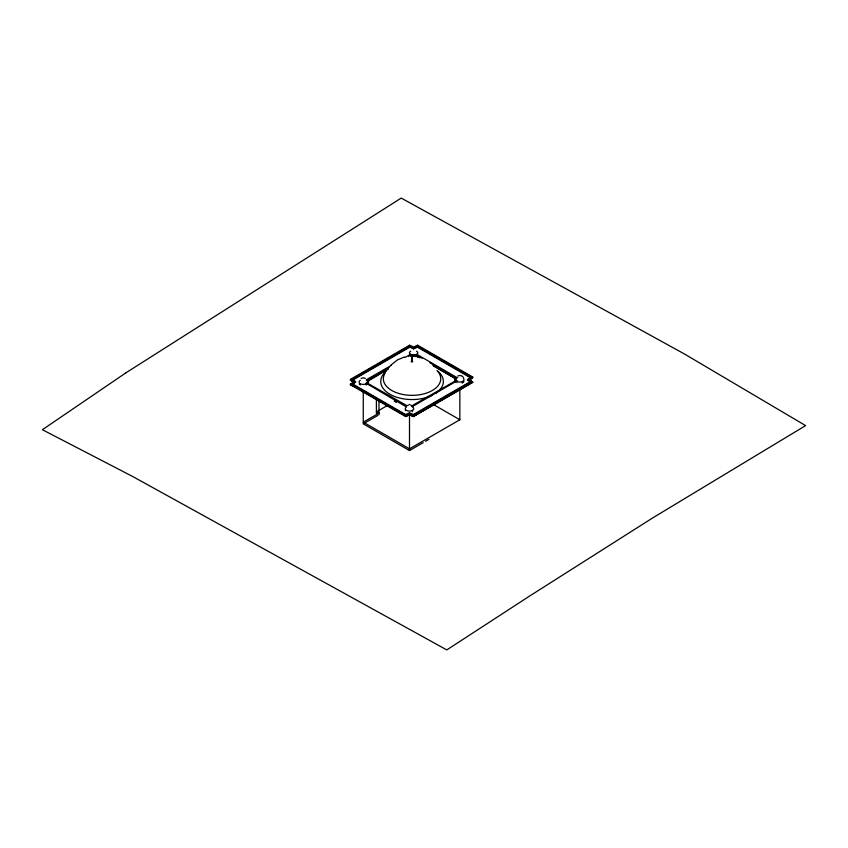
<?xml version="1.0" encoding="UTF-8"?>
<svg xmlns="http://www.w3.org/2000/svg" width="848" height="848" viewBox="0 0 848 848"><rect width="100%" height="100%" fill="white"/><g stroke="black" fill="none" stroke-linecap="round" stroke-linejoin="round"><path stroke-width="1.27" d="M411.63 356.16L411.937 357.517M411.916 359.223L411.821 358.397M412.001 356.913L411.831 355.821M412.117 357.347L412.149 356.181M411.958 358.375L411.736 357.443M411.958 356.457L411.916 355.948M411.948 360.114L411.799 358.704M412.075 357.496L412.011 360.771L411.821 360.029M411.768 355.884L411.799 356.393M390.504 365.424L397.468 359.891L404.411 356.997M469.675 379.342L472.739 382.31L413.347 416.559L409.499 414.852L405.641 416.559L350.372 384.685L353.436 381.727L350.372 379.416L409.616 345.21L413.612 346.98L417.619 345.21L472.739 377.031L469.675 379.999L472.739 377.031M358.344 387.854L352.641 384.6L355.598 381.727L352.641 379.501L409.764 346.525L413.612 348.231L417.47 346.525L470.47 377.116L467.513 379.999L470.47 382.225M352.641 384.6L355.598 381.727M368.488 382.745A5.226 3.021 0 0 1 367.788 384.261L367.788 383.095A5.226 3.021 0 0 0 367.788 380.074L389.168 367.47M367.587 384.038L367.788 383.89A5.226 3.021 0 0 0 367.788 380.869L367.587 379.925M429.872 362.743L455.323 377.699A5.226 3.021 0 0 0 455.323 380.71L455.323 381.876A5.226 3.021 0 0 1 454.793 379.586M455.323 378.484L433.211 365.456M467.439 379.999L470.47 377.773L417.47 347.171L413.612 348.92L409.764 347.171L352.641 380.148L352.641 379.501M470.396 379.173L472.739 377.689L464.863 373.141M354.93 377.434L350.372 380.063L353.436 382.374L350.372 384.685L352.715 385.999M357.209 376.12L359.488 374.805M361.767 373.491L365.181 371.519M367.46 370.194L369.739 368.88M372.018 367.566L374.297 366.251M377.71 364.28L379.989 362.965M382.268 361.651L394.808 354.411M398.221 352.439L405.058 348.496M407.337 347.171L409.616 345.857L412.616 347.192M366.219 385.024L366.219 383.296A4.187 2.417 0 0 0 366.219 379.872L391.288 365.403M404.962 357.506L410.655 354.22A4.187 2.417 0 0 0 416.58 354.22L456.892 377.498A4.187 2.417 0 0 0 456.892 380.911L456.892 382.639M408.471 356.319L411.004 355.121A5.226 3.021 0 0 0 416.23 355.121L422.06 358.227M367.587 380.72L388.034 368.912M388.034 369.293L367.788 381.24A5.226 3.021 0 0 1 368.308 381.971M387.642 405.365L376.395 411.863L378.982 413.262M364.386 423.205L377.858 415.425M455.514 380.858L412.107 405.662A5.226 3.021 0 0 0 410.845 405.365M456.892 380.911L412.457 406.563A4.187 2.417 0 0 0 411.587 406.181M352.641 383.943L405.641 414.545L409.499 412.838L413.347 414.545L470.47 381.568L467.513 379.342M410.453 413.877L413.347 415.202L420.184 411.206M423.629 409.266L430.487 405.302M432.745 403.955L440.769 399.366M443.006 398.03L451.041 393.43M453.277 392.105L456.754 390.133M458.991 388.808L461.323 387.494M463.549 386.169L467.036 384.197M350.372 384.038L405.492 415.859L409.499 414.089L413.495 415.859L472.739 381.653M413.347 416.559L472.739 382.31L470.693 380.763M459.849 389.338L459.849 419.76L409.499 448.825L363.262 422.134L378.982 413.156M363.262 391.712L363.262 423.852L409.499 450.553L423.226 442.624M425.516 441.299L428.95 439.317M411.821 360.379L411.799 360.294M361.163 378.378L363.262 377.826L365.35 378.378M418.721 357.464L416.23 356.287A5.226 3.021 0 0 1 414.969 356.595M457.75 375.993L459.849 375.452L461.948 375.993M398.889 411.259L405.641 415.202L408.535 413.877M405.492 415.859L405.492 416.516L409.499 414.736L413.495 416.516L413.495 415.859M408.948 404.56L410.04 404.56M410.739 355.8L411.004 355.916A5.226 3.021 0 0 0 416.23 355.916L419.834 357.739M422.113 348.454L424.371 349.758M426.618 351.061L428.865 352.355M431.113 353.658L438.988 358.206M441.246 359.499L447.988 363.4M450.246 364.693L458.121 369.24M460.369 370.544L462.616 371.837M433.211 365.838L455.514 378.706L455.514 377.54M432.787 404.136L459.849 419.76M367.587 383.243L406.881 405.662A5.226 3.021 0 0 1 408.142 405.365M366.219 383.296L406.531 406.987A4.187 2.417 0 0 0 408.407 411.036A4.187 2.417 0 0 0 413.538 408.068M394.214 401.178L396.451 402.471M360.601 389.147L376.364 398.253M379.703 400.224L381.992 401.507M384.218 402.832L386.497 404.104M388.723 405.429L392.136 407.358M394.384 408.651L396.62 409.987M352.715 381.558L350.372 379.416M455.514 381.653L455.323 381.505A5.226 3.021 0 0 1 454.793 379.215M352.715 380.158L355.662 382.374L353.627 380.89M462.414 376.353L463.358 377.371M462.817 381.335L462.817 382.639A4.187 2.417 0 0 1 461.948 383.02M417.619 345.21L417.619 345.857M417.47 346.525L417.47 347.171M416.485 355.015L416.485 356.181M413.612 348.231L413.612 348.878M413.347 414.545L413.347 415.202M412.669 361.481L412.043 360.75L412.192 362.128M412.457 410.411L412.457 411.715M411.524 361.248L411.153 361.863M410.739 355.015L411.004 356.287A5.226 3.021 0 0 0 412.266 356.595M409.764 346.525L409.764 347.171M409.616 345.21L409.616 345.857M409.499 412.838L409.499 413.495M409.499 414.089L409.499 450.553M405.641 414.545L405.641 415.202M378.982 400.214L378.982 414.778M376.395 398.624L376.395 413.379M360.294 383.709L360.294 385.024M463.898 381.558A4.187 2.417 0 0 1 463.474 382.141M463.474 378.409A4.187 2.417 0 0 1 461.948 381.717A4.187 2.417 0 0 1 456.224 380.837A4.187 2.417 0 0 1 457.75 377.53M367.311 382.628A4.187 2.417 0 0 1 361.163 384.102A4.187 2.417 0 0 1 360.294 380.296M359.637 384.515A4.187 2.417 0 0 1 359.213 383.932M412.457 406.987A4.187 2.417 0 0 1 413.124 407.485M405.45 410.633A4.187 2.417 0 0 1 405.302 409.997M416.58 351.22A4.187 2.417 0 0 1 415.711 355.026M414.704 355.27A4.187 2.417 0 0 1 412.531 355.27M411.524 355.026A4.187 2.417 0 0 1 410.655 351.22M437.971 371.678A28.694 16.568 0 0 1 413.485 395.316A28.694 16.568 0 0 1 385.024 373.205M436.921 370.502A31.302 18.073 0 0 1 435.808 393.249M432.332 395.253A31.302 18.073 0 0 1 391.055 394.882A31.302 18.073 0 0 1 386.285 371.212M126.045 372.738L42.4 429.724L132.903 476.618L446.79 649.918L530.435 595.529L652.854 517.821L805.6 425.601L684.622 354.082L401.21 198.082L126.045 372.738"/></g></svg>
